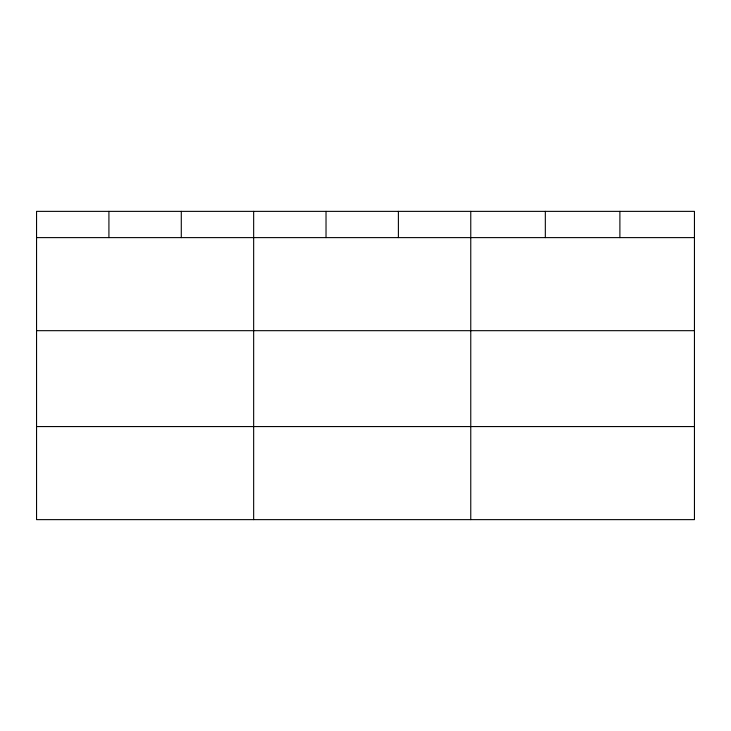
<?xml version="1.0" encoding="UTF-8"?>
<svg xmlns="http://www.w3.org/2000/svg" width="731" height="731" viewBox="0 0 731 731"><rect width="100%" height="100%" fill="white"/><g stroke="black" fill="none" stroke-linecap="round" stroke-linejoin="round"><path stroke-width="1.1" d="M694.45 330.677L694.45 211.369L36.55 211.369L36.55 519.631L694.45 519.631L694.45 330.677L36.55 330.677M36.55 237.612L694.45 237.612M36.55 426.566L694.45 426.566M619.888 211.369L619.888 237.612M545.326 211.369L545.326 237.612M470.764 211.369L470.764 519.631M398.395 211.369L398.395 237.612M326.026 211.369L326.026 237.612M253.657 211.369L253.657 519.631M181.288 211.369L181.288 237.612M108.919 211.369L108.919 237.612"/></g></svg>
